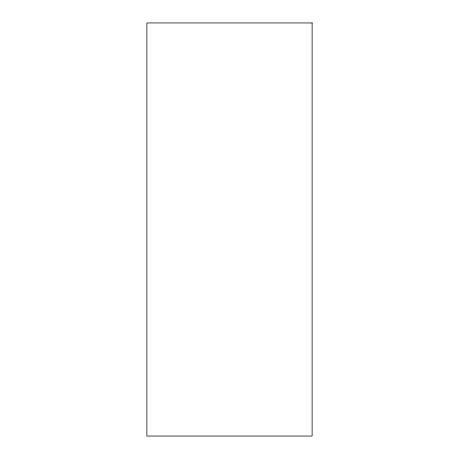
<?xml version="1.0" encoding="UTF-8"?>
<svg xmlns="http://www.w3.org/2000/svg" width="459" height="459" viewBox="0 0 459 459"><rect width="100%" height="100%" fill="white"/><g stroke="black" fill="none" stroke-linecap="round" stroke-linejoin="round"><path stroke-width="0.69" d="M312.12 22.95L146.88 22.95L146.88 436.05L312.12 436.05L312.12 22.95"/></g></svg>
